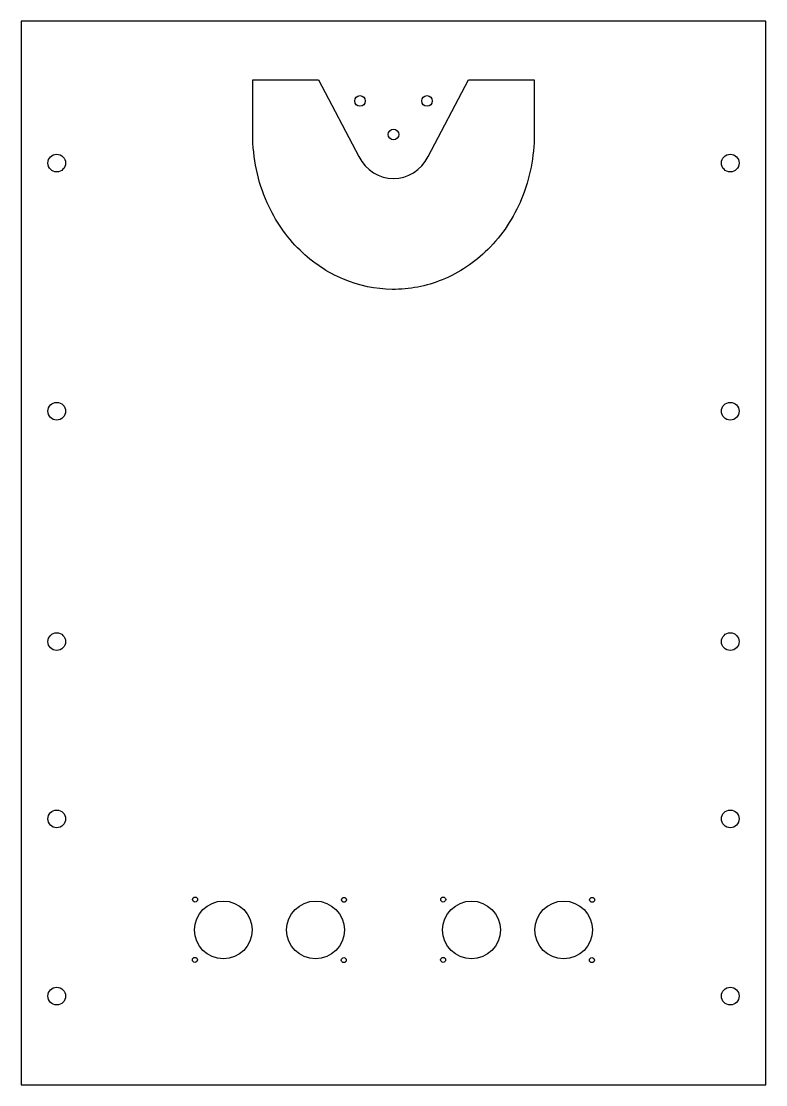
# Model space of a CAD drawing. Header units: millimetres. Extents: x -105 to 105, y -150 to 150.
import ezdxf

# ---------------------------------------------------------------- set-up
doc = ezdxf.new("R2010")
doc.units = ezdxf.units.MM

msp = doc.modelspace()

# ---------------------------------------------------------------- linework, layer by layer
msp.add_lwpolyline([(105, -150), (105, 150), (-105, 150), (-105, -150)], close=True)
for points in [[(-39.7, 118.07), (-39.7, 133.52), (-21.13, 133.52), (-9.79, 111.83)], [(9.79, 111.83), (21.13, 133.52), (39.7, 133.52), (39.7, 118.07)]]:
    msp.add_lwpolyline(points)
for centre, radius in [((-9.45, 127.52), 1.5), ((9.45, 127.52), 1.5), ((0, 118.07), 1.5), ((-95, 110), 2.5), ((95, 110), 2.5), ((-95, 40), 2.5), ((95, 40), 2.5), ((-95, -25), 2.5), ((95, -25), 2.5), ((-95, -75), 2.5), ((95, -75), 2.5), ((-55.98, -97.76), 0.7), ((-48, -106.34), 8.15), ((-22, -106.34), 8.15), ((-13.97, -97.84), 0.7), ((14.02, -97.76), 0.7), ((22, -106.34), 8.15), ((48, -106.34), 8.15), ((56.03, -97.84), 0.7), ((-56.01, -114.78), 0.7), ((-14.02, -114.84), 0.7), ((13.99, -114.78), 0.7), ((55.98, -114.84), 0.7), ((-95, -125), 2.5), ((95, -125), 2.5)]:
    msp.add_circle(centre, radius)
msp.add_ellipse((0, 118.07), major_axis=(0, 12.47), ratio=0.906308, start_param=2.094395, end_param=4.18879)
msp.add_open_spline([(39.7, 118.07), (39.7, 111.85), (38.49, 105.66), (33.9, 94.57), (30.69, 89.69), (22.91, 81.96), (18.57, 79.03), (9.26, 75.25), (4.48, 74.32), (-5.09, 74.42), (-9.74, 75.39), (-18.68, 79.13), (-22.82, 81.93), (-30.26, 89.21), (-33.38, 93.76), (-36.96, 101.75), (-37.98, 104.91), (-39.35, 111.41), (-39.7, 114.74), (-39.7, 118.07)], degree=3, knots=[0, 0, 0, 0, 1.864297, 1.864297, 3.599955, 3.599955, 5.163639, 5.163639, 6.62483, 6.62483, 8.050464, 8.050464, 9.544262, 9.544262, 11.18369, 11.18369, 12.176083, 12.176083, 13.175678, 13.175678, 13.175678, 13.175678])

doc.saveas('drawing.dxf')
